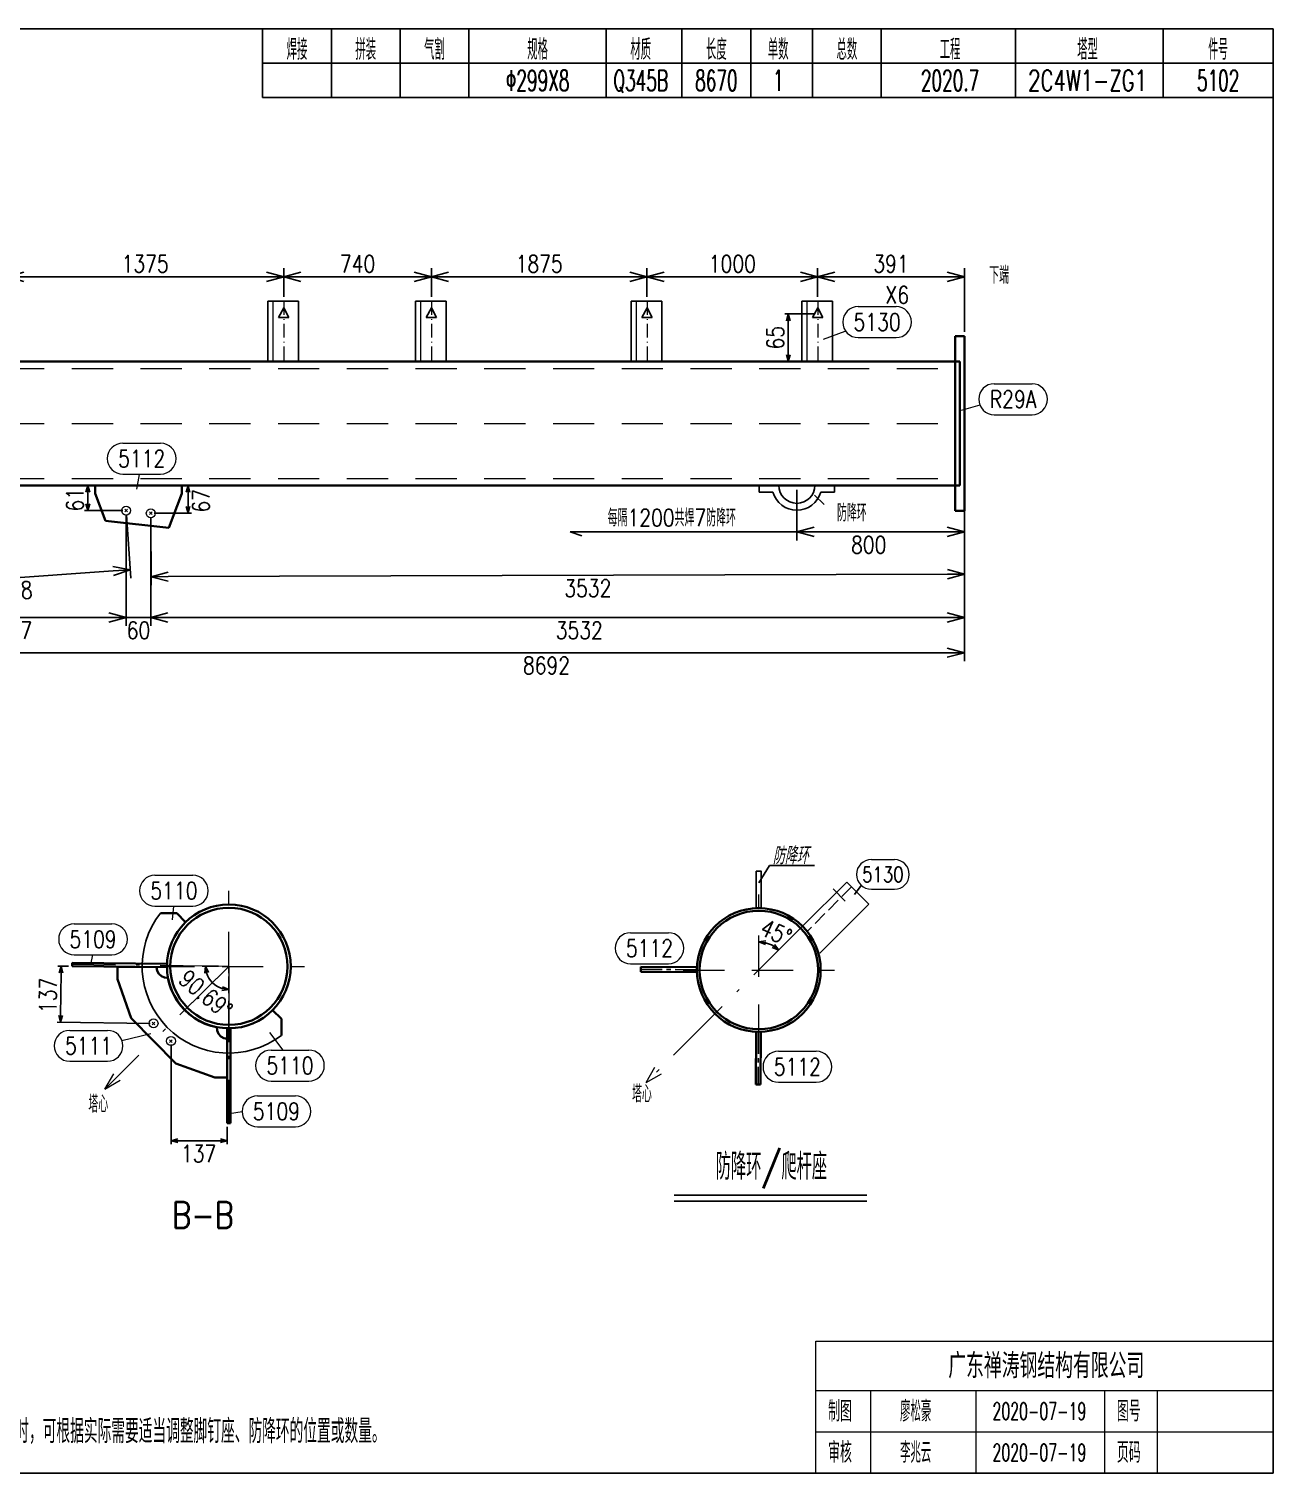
# Model space of a CAD drawing. Extents: x 154981 to 165753, y -86801 to -82885.
# Drawn here: x 156823.1 to 157004.1, y -84766.7 to -84556.7 of the extents above; entities that cross this region are included whole.
import ezdxf
from ezdxf.enums import TextEntityAlignment as Align

# ---------------------------------------------------------------- set-up
doc = ezdxf.new("R2010")
doc.units = 0
doc.header["$MEASUREMENT"] = 0
for name, pattern in [('CENTER', [50.8, 31.75, -6.35, 6.35, -6.35]), ('虚线', [2.75, 2, -0.75]), ('长一点画线', [16.5, 10, -3, 0.5, -3]), ('长虚线', [10, 6, -4])]:
    doc.linetypes.add(name, pattern=pattern)
doc.layers.get('0').update_dxf_attribs({"linetype": 'CONTINUOUS', "lineweight": 25})
doc.layers.get('Defpoints').update_dxf_attribs({"linetype": 'CONTINUOUS'})
doc.layers.add('12', color=7, linetype='CONTINUOUS')
doc.layers.add('4', color=7, linetype='CONTINUOUS', lineweight=25)
doc.layers.add('5', color=7, linetype='CONTINUOUS', lineweight=25)
doc.styles.add('DimFont', font='simplex.shx', dxfattribs={"width": 0.8, "bigfont": 'gbhzfs.shx'})
doc.styles.add('hz', font='txt.shx', dxfattribs={"width": 0.7, "oblique": 12, "bigfont": 'hztxt.shx'})
doc.styles.get("Standard").update_dxf_attribs({"font": 'simplex.shx', "width": 0.7, "height": 3, "bigfont": 'gbhzfs.shx'})
doc.dimstyles.new('DHDxfDimStyleOpen30', dxfattribs={"dimtxt": 2.5, "dimasz": 2.5, "dimexe": 1.25, "dimexo": 0.625, "dimtad": 2, "dimtxsty": 'DimFont', "dimblk": 'OPEN30', "dimblk1": 'OPEN30', "dimblk2": 'OPEN30', "dimcen": 2.5, "dimadec": 0, "dimazin": 0, "dimtfac": 1, "dimtmove": 0, "dimatfit": 3, "dimfxl": 0, "dimarcsym": 0})

# ---------------------------------------------------------------- blocks, each defined once
blk = doc.blocks.new('_OPEN30')
at = {"color": 0, "linetype": 'ByBlock', "lineweight": -2}
for p, q in [((-1, 0.268), (0, 0)), ((0, 0), (-1, -0.268)), ((0, 0), (-1, 0))]:
    blk.add_line(p, q, dxfattribs=at)
blk = doc.blocks.new('*D99')
at = {"layer": '5', "color": 3, "linetype": 'Continuous', "lineweight": -2}
for p, q in [((156828.89, -84692.95), (156827.31, -84692.93)), ((156827.73, -84700.11), (156827.8, -84693.93)), ((156840.75, -84701.27), (156827.22, -84701.11))]:
    blk.add_line(p, q, dxfattribs=at)
at = {"layer": 'Defpoints', "color": 0, "linetype": 'Continuous'}
for p in [(156827.81, -84692.93), (156829.39, -84692.95), (156841.25, -84701.28)]:
    blk.add_point(p, dxfattribs=at)
at = {"layer": '5', "color": 3, "linetype": 'Continuous', "lineweight": -2}
for p, rotation in [((156827.81, -84692.93), 89.31499313416046), ((156827.72, -84701.11), 269.3149931341604)]:
    blk.add_blockref('_OPEN30', p, dxfattribs=dict(at, rotation=rotation))
at = {"layer": '5', "color": 6, "linetype": 'Continuous', "lineweight": 18, "insert": (156825.89, -84697.2), "char_height": 2.5, "attachment_point": 5, "rotation": 89.315, "line_spacing_factor": 0.6, "style": 'DimFont'}
blk.add_mtext('137', dxfattribs=at)
blk = doc.blocks.new('*D100')
at = {"layer": '5', "color": 3, "linetype": 'Continuous', "lineweight": -2}
for p, q in [((156843.79, -84704.34), (156843.79, -84718.83)), ((156851.97, -84716.3), (156851.97, -84718.83)), ((156844.79, -84718.33), (156850.97, -84718.33))]:
    blk.add_line(p, q, dxfattribs=at)
at = {"layer": 'Defpoints', "color": 0, "linetype": 'Continuous'}
for p in [(156843.79, -84703.84), (156851.97, -84715.8), (156851.97, -84718.33)]:
    blk.add_point(p, dxfattribs=at)
at = {"layer": '5', "color": 3, "linetype": 'Continuous', "lineweight": -2, "rotation": 180}
blk.add_blockref('_OPEN30', (156843.79, -84718.33), dxfattribs=at)
at = {"layer": '5', "color": 3, "linetype": 'Continuous', "lineweight": -2}
blk.add_blockref('_OPEN30', (156851.97, -84718.33), dxfattribs=at)
at = {"layer": '5', "color": 6, "linetype": 'Continuous', "lineweight": 18, "insert": (156847.81, -84720.21), "char_height": 2.5, "attachment_point": 5, "line_spacing_factor": 0.6, "style": 'DimFont'}
blk.add_mtext('137', dxfattribs=at)
blk = doc.blocks.new('*D101')
at = {"layer": '5', "color": 3, "linetype": 'Continuous', "lineweight": -2}
for p, q in [((156850.71, -84692.97), (156848.33, -84692.94)), ((156852.21, -84694.48), (156852.21, -84696.87))]:
    blk.add_line(p, q, dxfattribs=at)
blk.add_arc((156852.21, -84692.98), 3.38, 196.3163, 252.9987, dxfattribs=at)
at = {"layer": 'Defpoints', "color": 0, "linetype": 'Continuous'}
for p in [(156851.21, -84692.97), (156852.21, -84692.98), (156849.27, -84694.65), (156852.21, -84693.98)]:
    blk.add_point(p, dxfattribs=at)
at = {"layer": '5', "color": 3, "linetype": 'Continuous', "lineweight": -2}
for p, rotation in [((156848.83, -84692.94), 97.81564721479997), ((156852.21, -84696.37), 351.4993459213493)]:
    blk.add_blockref('_OPEN30', p, dxfattribs=dict(at, rotation=rotation))
at = {"layer": '5', "color": 6, "linetype": 'Continuous', "lineweight": 18, "insert": (156848.85, -84697.03), "char_height": 2.5, "attachment_point": 5, "rotation": 320.3086, "style": 'DimFont'}
blk.add_mtext('90.69%%d', dxfattribs=at)
blk = doc.blocks.new('板孔21.5')
at = {"layer": '5', "color": 7, "linetype": 'Continuous', "lineweight": 13}
for p, q in [((-0.3, -0.3), (0.3, 0.3)), ((0.3, -0.3), (-0.3, 0.3))]:
    blk.add_line(p, q, dxfattribs=at)
blk.add_circle((0, 0), 1, dxfattribs=at)
blk = doc.blocks.new('*D105')
at = {"layer": '5', "color": 3, "linetype": 'Continuous', "lineweight": -2}
for p, q in [((156959.2, -84614.67), (156959.2, -84643.49)), ((156840.85, -84627.73), (156840.85, -84643.49)), ((156843.35, -84642.24), (156956.7, -84642.24))]:
    blk.add_line(p, q, dxfattribs=at)
at = {"layer": 'Defpoints', "color": 0, "linetype": 'Continuous'}
for p in [(156959.2, -84614.04), (156840.85, -84627.1), (156959.2, -84642.24)]:
    blk.add_point(p, dxfattribs=at)
at = {"layer": '5', "color": 3, "linetype": 'Continuous', "lineweight": -2, "xscale": 2.5, "yscale": 2.5, "zscale": 2.5, "rotation": 180}
blk.add_blockref('_OPEN30', (156840.85, -84642.24), dxfattribs=at)
at = {"layer": '5', "color": 3, "linetype": 'Continuous', "lineweight": -2, "xscale": 2.5, "yscale": 2.5, "zscale": 2.5}
blk.add_blockref('_OPEN30', (156959.2, -84642.24), dxfattribs=at)
at = {"layer": '5', "color": 6, "linetype": 'Continuous', "lineweight": 18, "insert": (156903.18, -84644.12), "char_height": 2.5, "attachment_point": 5, "line_spacing_factor": 0.6, "style": 'DimFont'}
blk.add_mtext('3532', dxfattribs=at)
blk = doc.blocks.new('*D106')
at = {"layer": '5', "color": 3, "linetype": 'Continuous', "lineweight": -2}
for p, q in [((156837.26, -84627.34), (156837.26, -84643.49)), ((156840.85, -84627.73), (156840.85, -84643.49)), ((156834.76, -84642.24), (156832.26, -84642.24)), ((156837.26, -84642.24), (156840.85, -84642.24)), ((156843.35, -84642.24), (156845.85, -84642.24))]:
    blk.add_line(p, q, dxfattribs=at)
at = {"layer": 'Defpoints', "color": 0, "linetype": 'Continuous'}
for p in [(156837.26, -84626.71), (156840.85, -84627.1), (156840.85, -84642.24)]:
    blk.add_point(p, dxfattribs=at)
at = {"layer": '5', "color": 3, "linetype": 'Continuous', "lineweight": -2, "xscale": 2.5, "yscale": 2.5, "zscale": 2.5}
blk.add_blockref('_OPEN30', (156837.26, -84642.24), dxfattribs=at)
at = {"layer": '5', "color": 3, "linetype": 'Continuous', "lineweight": -2, "xscale": 2.5, "yscale": 2.5, "zscale": 2.5, "rotation": 180}
blk.add_blockref('_OPEN30', (156840.85, -84642.24), dxfattribs=at)
at = {"layer": '5', "color": 6, "linetype": 'Continuous', "lineweight": 18, "insert": (156839.06, -84644.12), "char_height": 2.5, "attachment_point": 5, "line_spacing_factor": 0.6, "style": 'DimFont'}
blk.add_mtext('60', dxfattribs=at)
blk = doc.blocks.new('*D107')
at = {"layer": '5', "color": 3, "linetype": 'Continuous', "lineweight": -2}
for p, q in [((156837.26, -84627.34), (156837.26, -84643.49)), ((156803.1, -84629.76), (156803.1, -84643.49)), ((156805.6, -84642.24), (156834.76, -84642.24))]:
    blk.add_line(p, q, dxfattribs=at)
at = {"layer": 'Defpoints', "color": 0, "linetype": 'Continuous'}
for p in [(156837.26, -84626.71), (156803.1, -84629.13), (156837.26, -84642.24)]:
    blk.add_point(p, dxfattribs=at)
at = {"layer": '5', "color": 3, "linetype": 'Continuous', "lineweight": -2, "xscale": 2.5, "yscale": 2.5, "zscale": 2.5, "rotation": 180}
blk.add_blockref('_OPEN30', (156803.1, -84642.24), dxfattribs=at)
at = {"layer": '5', "color": 3, "linetype": 'Continuous', "lineweight": -2, "xscale": 2.5, "yscale": 2.5, "zscale": 2.5}
blk.add_blockref('_OPEN30', (156837.26, -84642.24), dxfattribs=at)
at = {"layer": '5', "color": 6, "linetype": 'Continuous', "lineweight": 18, "insert": (156820.18, -84644.12), "char_height": 2.5, "attachment_point": 5, "line_spacing_factor": 0.6, "style": 'DimFont'}
blk.add_mtext('4197', dxfattribs=at)
blk = doc.blocks.new('*D110')
at = {"layer": '5', "color": 3, "linetype": 'Continuous', "lineweight": -2}
for p, q in [((156748.7, -84614.67), (156748.7, -84648.62)), ((156959.2, -84614.67), (156959.2, -84648.62)), ((156751.2, -84647.37), (156956.7, -84647.37))]:
    blk.add_line(p, q, dxfattribs=at)
at = {"layer": 'Defpoints', "color": 0, "linetype": 'Continuous'}
for p in [(156748.7, -84614.04), (156959.2, -84614.04), (156959.2, -84647.37)]:
    blk.add_point(p, dxfattribs=at)
at = {"layer": '5', "color": 3, "linetype": 'Continuous', "lineweight": -2, "xscale": 2.5, "yscale": 2.5, "zscale": 2.5, "rotation": 180}
blk.add_blockref('_OPEN30', (156748.7, -84647.37), dxfattribs=at)
at = {"layer": '5', "color": 3, "linetype": 'Continuous', "lineweight": -2, "xscale": 2.5, "yscale": 2.5, "zscale": 2.5}
blk.add_blockref('_OPEN30', (156959.2, -84647.37), dxfattribs=at)
at = {"layer": '5', "color": 6, "linetype": 'Continuous', "lineweight": 18, "insert": (156898.41, -84649.24), "char_height": 2.5, "attachment_point": 5, "line_spacing_factor": 0.6, "style": 'DimFont'}
blk.add_mtext('8692', dxfattribs=at)
blk = doc.blocks.new('*D111')
at = {"layer": '5', "color": 3, "linetype": 'Continuous', "lineweight": -2}
for p, q in [((156837.3, -84627.33), (156837.96, -84636.56)), ((156803.14, -84629.75), (156803.79, -84638.98)), ((156806.2, -84637.56), (156835.38, -84635.49))]:
    blk.add_line(p, q, dxfattribs=at)
at = {"layer": 'Defpoints', "color": 0, "linetype": 'Continuous'}
for p in [(156837.26, -84626.71), (156803.1, -84629.13), (156837.87, -84635.31)]:
    blk.add_point(p, dxfattribs=at)
at = {"layer": '5', "color": 3, "linetype": 'Continuous', "lineweight": -2, "xscale": 2.5, "yscale": 2.5, "zscale": 2.5}
for p, rotation in [((156837.87, -84635.31), 4.051713758535356), ((156803.71, -84637.73), 184.0517137585354)]:
    blk.add_blockref('_OPEN30', p, dxfattribs=dict(at, rotation=rotation))
at = {"layer": '5', "color": 6, "linetype": 'Continuous', "lineweight": 18, "insert": (156820.22, -84638.44), "char_height": 2.5, "attachment_point": 5, "rotation": 4.0517, "line_spacing_factor": 0.6, "style": 'DimFont'}
blk.add_mtext('4198', dxfattribs=at)
blk = doc.blocks.new('*D112')
at = {"layer": '5', "color": 3, "linetype": 'Continuous', "lineweight": -2}
for p, q in [((156841.35, -84623.04), (156846.78, -84623.04)), ((156846.28, -84624.04), (156846.28, -84626.1)), ((156841.35, -84627.1), (156846.78, -84627.1))]:
    blk.add_line(p, q, dxfattribs=at)
at = {"layer": 'Defpoints', "color": 0, "linetype": 'Continuous'}
for p in [(156840.85, -84623.04), (156840.85, -84627.1), (156846.28, -84627.1)]:
    blk.add_point(p, dxfattribs=at)
at = {"layer": '5', "color": 3, "linetype": 'Continuous', "lineweight": -2}
for p, rotation in [((156846.28, -84623.04), 90), ((156846.28, -84627.1), 270)]:
    blk.add_blockref('_OPEN30', p, dxfattribs=dict(at, rotation=rotation))
at = {"layer": '5', "color": 6, "linetype": 'Continuous', "lineweight": 18, "insert": (156848.16, -84625.29), "char_height": 2.5, "attachment_point": 5, "rotation": 90, "line_spacing_factor": 0.6, "style": 'DimFont'}
blk.add_mtext('67', dxfattribs=at)
blk = doc.blocks.new('*D113')
at = {"layer": '5', "color": 3, "linetype": 'Continuous', "lineweight": -2}
for p, q in [((156836.76, -84623.04), (156831.19, -84623.04)), ((156831.69, -84624.04), (156831.69, -84625.71)), ((156836.76, -84626.71), (156831.19, -84626.71))]:
    blk.add_line(p, q, dxfattribs=at)
at = {"layer": 'Defpoints', "color": 0, "linetype": 'Continuous'}
for p in [(156837.26, -84623.04), (156831.69, -84626.71), (156837.26, -84626.71)]:
    blk.add_point(p, dxfattribs=at)
at = {"layer": '5', "color": 3, "linetype": 'Continuous', "lineweight": -2}
for p, rotation in [((156831.69, -84623.04), 90), ((156831.69, -84626.71), 270)]:
    blk.add_blockref('_OPEN30', p, dxfattribs=dict(at, rotation=rotation))
at = {"layer": '5', "color": 6, "linetype": 'Continuous', "lineweight": 18, "insert": (156829.82, -84625.12), "char_height": 2.5, "attachment_point": 5, "rotation": 90, "line_spacing_factor": 0.6, "style": 'DimFont'}
blk.add_mtext('61', dxfattribs=at)
blk = doc.blocks.new('*D116')
at = {"layer": '5', "color": 3, "linetype": 'Continuous', "lineweight": -2}
for p, q in [((156840.85, -84627.73), (156840.88, -84637.57)), ((156959.21, -84627.37), (156959.24, -84637.21)), ((156843.38, -84636.31), (156956.73, -84635.96))]:
    blk.add_line(p, q, dxfattribs=at)
at = {"layer": 'Defpoints', "color": 0, "linetype": 'Continuous'}
for p in [(156840.85, -84627.1), (156959.2, -84626.74), (156959.23, -84635.96)]:
    blk.add_point(p, dxfattribs=at)
at = {"layer": '5', "color": 3, "linetype": 'Continuous', "lineweight": -2, "xscale": 2.5, "yscale": 2.5, "zscale": 2.5}
for p, rotation in [((156840.88, -84636.32), 180.1743295471083), ((156959.23, -84635.96), 0.1743295471082529)]:
    blk.add_blockref('_OPEN30', p, dxfattribs=dict(at, rotation=rotation))
at = {"layer": '5', "color": 6, "linetype": 'Continuous', "lineweight": 18, "insert": (156904.43, -84638), "char_height": 2.5, "attachment_point": 5, "rotation": 0.1743, "line_spacing_factor": 0.6, "style": 'DimFont'}
blk.add_mtext('3532', dxfattribs=at)
blk = doc.blocks.new('*D936')
at = {"layer": '5', "color": 3, "linetype": 'Continuous', "lineweight": -2}
for p, q in [((156937.36, -84598.11), (156933.09, -84598.11)), ((156933.59, -84599.11), (156933.59, -84604.04)), ((156935.04, -84605.04), (156933.09, -84605.04))]:
    blk.add_line(p, q, dxfattribs=at)
at = {"layer": 'Defpoints', "color": 0, "linetype": 'Continuous'}
for p in [(156937.86, -84598.11), (156933.59, -84605.04), (156935.54, -84605.04)]:
    blk.add_point(p, dxfattribs=at)
at = {"layer": '5', "color": 3, "linetype": 'Continuous', "lineweight": -2}
for p, rotation in [((156933.59, -84598.11), 90), ((156933.59, -84605.04), 270)]:
    blk.add_blockref('_OPEN30', p, dxfattribs=dict(at, rotation=rotation))
at = {"layer": '5', "color": 6, "linetype": 'Continuous', "lineweight": 18, "insert": (156931.71, -84601.58), "char_height": 2.5, "attachment_point": 5, "rotation": 90, "style": 'DimFont'}
blk.add_mtext('65', dxfattribs=at)
blk = doc.blocks.new('*D940')
at = {"layer": '5', "color": 3, "linetype": 'Continuous', "lineweight": -2}
for p, q in [((156819.87, -84595.63), (156819.87, -84591.46)), ((156860.2, -84595.63), (156860.2, -84591.46)), ((156857.7, -84592.71), (156822.37, -84592.71))]:
    blk.add_line(p, q, dxfattribs=at)
at = {"layer": 'Defpoints', "color": 0, "linetype": 'Continuous'}
for p in [(156819.87, -84592.71), (156819.87, -84596.26), (156860.2, -84596.26)]:
    blk.add_point(p, dxfattribs=at)
at = {"layer": '5', "color": 3, "linetype": 'Continuous', "lineweight": -2, "xscale": 2.5, "yscale": 2.5, "zscale": 2.5, "rotation": 180}
blk.add_blockref('_OPEN30', (156819.87, -84592.71), dxfattribs=at)
at = {"layer": '5', "color": 3, "linetype": 'Continuous', "lineweight": -2, "xscale": 2.5, "yscale": 2.5, "zscale": 2.5}
blk.add_blockref('_OPEN30', (156860.2, -84592.71), dxfattribs=at)
at = {"layer": '5', "color": 6, "linetype": 'Continuous', "lineweight": 18, "insert": (156840.03, -84590.83), "char_height": 2.5, "attachment_point": 5, "style": 'DimFont'}
blk.add_mtext('1375', dxfattribs=at)
blk = doc.blocks.new('*D939')
at = {"layer": '5', "color": 3, "linetype": 'Continuous', "lineweight": -2}
for p, q in [((156860.2, -84595.63), (156860.2, -84591.46)), ((156881.67, -84595.63), (156881.67, -84591.46)), ((156879.17, -84592.71), (156862.7, -84592.71))]:
    blk.add_line(p, q, dxfattribs=at)
at = {"layer": 'Defpoints', "color": 0, "linetype": 'Continuous'}
for p in [(156860.2, -84592.71), (156860.2, -84596.26), (156881.67, -84596.26)]:
    blk.add_point(p, dxfattribs=at)
at = {"layer": '5', "color": 3, "linetype": 'Continuous', "lineweight": -2, "xscale": 2.5, "yscale": 2.5, "zscale": 2.5, "rotation": 180}
blk.add_blockref('_OPEN30', (156860.2, -84592.71), dxfattribs=at)
at = {"layer": '5', "color": 3, "linetype": 'Continuous', "lineweight": -2, "xscale": 2.5, "yscale": 2.5, "zscale": 2.5}
blk.add_blockref('_OPEN30', (156881.67, -84592.71), dxfattribs=at)
at = {"layer": '5', "color": 6, "linetype": 'Continuous', "lineweight": 18, "insert": (156870.93, -84590.83), "char_height": 2.5, "attachment_point": 5, "style": 'DimFont'}
blk.add_mtext('740', dxfattribs=at)
blk = doc.blocks.new('*D938')
at = {"layer": '5', "color": 3, "linetype": 'Continuous', "lineweight": -2}
for p, q in [((156934.84, -84623.67), (156934.84, -84631.06)), ((156959.2, -84627.37), (156959.2, -84631.06)), ((156937.34, -84629.81), (156956.7, -84629.81))]:
    blk.add_line(p, q, dxfattribs=at)
at = {"layer": 'Defpoints', "color": 0, "linetype": 'Continuous'}
for p in [(156934.84, -84623.04), (156959.2, -84626.74), (156959.2, -84629.81)]:
    blk.add_point(p, dxfattribs=at)
at = {"layer": '5', "color": 3, "linetype": 'Continuous', "lineweight": -2, "xscale": 2.5, "yscale": 2.5, "zscale": 2.5, "rotation": 180}
blk.add_blockref('_OPEN30', (156934.84, -84629.81), dxfattribs=at)
at = {"layer": '5', "color": 3, "linetype": 'Continuous', "lineweight": -2, "xscale": 2.5, "yscale": 2.5, "zscale": 2.5}
blk.add_blockref('_OPEN30', (156959.2, -84629.81), dxfattribs=at)
at = {"layer": '5', "color": 6, "linetype": 'Continuous', "lineweight": 18, "insert": (156945.29, -84631.69), "char_height": 2.5, "attachment_point": 5, "style": 'DimFont'}
blk.add_mtext('800', dxfattribs=at)
blk = doc.blocks.new('*D937')
at = {"layer": '5', "color": 3, "linetype": 'Continuous', "lineweight": -2}
for p, q in [((156937.86, -84595.63), (156937.86, -84591.46)), ((156959.2, -84600.71), (156959.2, -84591.46)), ((156956.7, -84592.71), (156940.36, -84592.71))]:
    blk.add_line(p, q, dxfattribs=at)
at = {"layer": 'Defpoints', "color": 0, "linetype": 'Continuous'}
for p in [(156937.86, -84592.71), (156937.86, -84596.26), (156959.2, -84601.34)]:
    blk.add_point(p, dxfattribs=at)
at = {"layer": '5', "color": 3, "linetype": 'Continuous', "lineweight": -2, "xscale": 2.5, "yscale": 2.5, "zscale": 2.5, "rotation": 180}
blk.add_blockref('_OPEN30', (156937.86, -84592.71), dxfattribs=at)
at = {"layer": '5', "color": 3, "linetype": 'Continuous', "lineweight": -2, "xscale": 2.5, "yscale": 2.5, "zscale": 2.5}
blk.add_blockref('_OPEN30', (156959.2, -84592.71), dxfattribs=at)
at = {"layer": '5', "color": 6, "linetype": 'Continuous', "lineweight": 18, "insert": (156948.53, -84590.83), "char_height": 2.5, "attachment_point": 5, "style": 'DimFont'}
blk.add_mtext('391', dxfattribs=at)
blk = doc.blocks.new('*D935')
at = {"layer": '5', "color": 3, "linetype": 'Continuous', "lineweight": -2}
for p, q in [((156881.67, -84595.63), (156881.67, -84591.46)), ((156913.03, -84595.63), (156913.03, -84591.46)), ((156910.53, -84592.71), (156884.17, -84592.71))]:
    blk.add_line(p, q, dxfattribs=at)
at = {"layer": 'Defpoints', "color": 0, "linetype": 'Continuous'}
for p in [(156881.67, -84592.71), (156881.67, -84596.26), (156913.03, -84596.26)]:
    blk.add_point(p, dxfattribs=at)
at = {"layer": '5', "color": 3, "linetype": 'Continuous', "lineweight": -2, "xscale": 2.5, "yscale": 2.5, "zscale": 2.5, "rotation": 180}
blk.add_blockref('_OPEN30', (156881.67, -84592.71), dxfattribs=at)
at = {"layer": '5', "color": 3, "linetype": 'Continuous', "lineweight": -2, "xscale": 2.5, "yscale": 2.5, "zscale": 2.5}
blk.add_blockref('_OPEN30', (156913.03, -84592.71), dxfattribs=at)
at = {"layer": '5', "color": 6, "linetype": 'Continuous', "lineweight": 18, "insert": (156897.35, -84590.83), "char_height": 2.5, "attachment_point": 5, "style": 'DimFont'}
blk.add_mtext('1875', dxfattribs=at)
blk = doc.blocks.new('*D934')
at = {"layer": '5', "color": 3, "linetype": 'Continuous', "lineweight": -2}
for p, q in [((156913.03, -84595.63), (156913.03, -84591.46)), ((156937.86, -84595.63), (156937.86, -84591.46)), ((156935.36, -84592.71), (156915.53, -84592.71))]:
    blk.add_line(p, q, dxfattribs=at)
at = {"layer": 'Defpoints', "color": 0, "linetype": 'Continuous'}
for p in [(156913.03, -84592.71), (156913.03, -84596.26), (156937.86, -84596.26)]:
    blk.add_point(p, dxfattribs=at)
at = {"layer": '5', "color": 3, "linetype": 'Continuous', "lineweight": -2, "xscale": 2.5, "yscale": 2.5, "zscale": 2.5, "rotation": 180}
blk.add_blockref('_OPEN30', (156913.03, -84592.71), dxfattribs=at)
at = {"layer": '5', "color": 3, "linetype": 'Continuous', "lineweight": -2, "xscale": 2.5, "yscale": 2.5, "zscale": 2.5}
blk.add_blockref('_OPEN30', (156937.86, -84592.71), dxfattribs=at)
at = {"layer": '5', "color": 6, "linetype": 'Continuous', "lineweight": 18, "insert": (156925.45, -84590.83), "char_height": 2.5, "attachment_point": 5, "style": 'DimFont'}
blk.add_mtext('1000', dxfattribs=at)
blk = doc.blocks.new('*D943')
at = {"layer": '5', "color": 3, "linetype": 'Continuous', "lineweight": -2}
blk.add_arc((156929.3, -84693.51), 4.08, 59.0079, 75.9241, dxfattribs=at)
at = {"layer": 'Defpoints', "color": 0, "linetype": 'Continuous'}
for p in [(156929.3, -84682.51), (156935.67, -84687.16), (156930.35, -84689.57), (156929.3, -84704.51), (156912.89, -84709.88)]:
    blk.add_point(p, dxfattribs=at)
at = {"layer": '5', "color": 3, "linetype": 'Continuous', "lineweight": -2}
for p, rotation in [((156929.3, -84689.43), 172.9620574050314), ((156932.19, -84690.63), 321.9699356711776)]:
    blk.add_blockref('_OPEN30', p, dxfattribs=dict(at, rotation=rotation))
at = {"layer": '5', "color": 6, "linetype": 'Continuous', "lineweight": 18, "insert": (156931.82, -84688.05), "char_height": 2.5, "attachment_point": 5, "rotation": 335.2597, "style": 'DimFont'}
blk.add_mtext('45°', dxfattribs=at)
blk = doc.blocks.new('*D944')
at = {"layer": '5', "color": 3, "linetype": 'Continuous', "lineweight": -2}
blk.add_arc((156784.15, -84622.04), 4.16, 13.7976, 70.2218, dxfattribs=at)
at = {"layer": 'Defpoints', "color": 0, "linetype": 'Continuous'}
for p in [(156784.95, -84614.36), (156786.48, -84618.59), (156749.36, -84622.04), (156958.54, -84622.04), (156783.28, -84630.29)]:
    blk.add_point(p, dxfattribs=at)
at = {"layer": '5', "color": 3, "linetype": 'Continuous', "lineweight": -2}
for p, rotation in [((156784.58, -84617.9), 167.1206120471543), ((156788.31, -84622.04), 276.8988235029348)]:
    blk.add_blockref('_OPEN30', p, dxfattribs=dict(at, rotation=rotation))
at = {"layer": '5', "color": 6, "linetype": 'Continuous', "lineweight": 18, "insert": (156789.36, -84618.86), "char_height": 2.5, "attachment_point": 5, "rotation": 301.4171, "style": 'DimFont'}
blk.add_mtext('84°', dxfattribs=at)
blk = doc.blocks.new('CTDHK')
at = {"color": 0, "linetype": 'Continuous'}
for p, q in [((0, 210), (297, 210)), ((297, 210), (297, 0)), ((297, 0), (0, 0))]:
    blk.add_line(p, q, dxfattribs=at)

msp = doc.modelspace()

# ---------------------------------------------------------------- linework, layer by layer
at = {"color": 3, "linetype": 'Continuous'}
for p, q in [((156857.87343, -84596.25567), (156857.87343, -84605.04081)), ((156857.87343, -84596.25567), (156862.343, -84596.25567)), ((156862.343, -84596.25567), (156862.343, -84605.04081)), ((156879.34604, -84596.25567), (156883.81562, -84596.25567)), ((156879.34604, -84596.25567), (156879.34604, -84605.04081)), ((156883.81562, -84596.25567), (156883.81562, -84605.04081)), ((156910.71031, -84596.25567), (156910.71031, -84605.04081)), ((156910.71031, -84596.25567), (156915.17988, -84596.25567)), ((156915.17988, -84596.25567), (156915.17988, -84605.04081)), ((156935.541, -84596.25567), (156935.541, -84605.04081)), ((156935.541, -84596.25567), (156940.01058, -84596.25567)), ((156940.01058, -84596.25567), (156940.01058, -84605.04081)), ((156860.19724, -84597.24055), (156859.44245, -84598.65608)), ((156860.19724, -84597.24055), (156860.95203, -84598.65608)), ((156881.66986, -84597.24055), (156880.91506, -84598.65608)), ((156881.66986, -84597.24055), (156882.42465, -84598.65608)), ((156913.03412, -84597.24055), (156912.27933, -84598.65608)), ((156913.03412, -84597.24055), (156913.78891, -84598.65608)), ((156937.86481, -84597.24055), (156937.11002, -84598.65608)), ((156937.86481, -84597.24055), (156938.6196, -84598.65608)), ((156859.44245, -84598.65608), (156860.95203, -84598.65608)), ((156880.91506, -84598.65608), (156882.42465, -84598.65608)), ((156912.27933, -84598.65608), (156913.78891, -84598.65608)), ((156937.11002, -84598.65608), (156938.6196, -84598.65608)), ((156937.40411, -84624.48373), (156938.79186, -84625.81828)), ((156934.83542, -84629.81331), (156901.86584, -84629.81331)), ((156901.86584, -84629.81331), (156903.5411, -84630.37494)), ((156916.9678, -84726.24993), (156944.99359, -84726.24993)), ((156916.9678, -84727.14624), (156944.99359, -84727.14624))]:
    msp.add_line(p, q, dxfattribs=at)
at = {"color": 0, "linetype": 'Continuous'}
for p, q in [((156929.29227, -84680.82059), (156930.84264, -84678.31774)), ((156930.84264, -84678.31774), (156937.39108, -84678.31774))]:
    msp.add_line(p, q, dxfattribs=at)
at = {"color": 2, "linetype": 'Continuous'}
for p, q in [((156935.66045, -84687.15082), (156942.08804, -84680.72322)), ((156945.28559, -84683.92077), (156942.08804, -84680.72322)), ((156943.22552, -84682.5541), (156944.19788, -84681.2202)), ((156938.15635, -84691.05002), (156945.28559, -84683.92077))]:
    msp.add_line(p, q, dxfattribs=at)
at = {"color": 2, "linetype": '虚线'}
msp.add_line((156942.79515, -84681.43033), (156936.33475, -84687.89073), dxfattribs=at)
at = {"color": 1, "linetype": 'CENTER', "ltscale": 0.1}
for p, q in [((156920.29661, -84693.46713), (156912.13958, -84693.42394)), ((156929.24883, -84702.51465), (156929.20846, -84710.14039))]:
    msp.add_line(p, q, dxfattribs=at)
at = {"color": 3, "linetype": 'Continuous'}
msp.add_lwpolyline([(156928.92565, -84679.1639), (156929.65375, -84679.1639), (156929.65375, -84684.48153), (156928.92565, -84684.48153)], close=True, dxfattribs=at)
msp.add_arc((156852.20829, -84692.9839), 12.61204, 142.0249294, 307.2900638, dxfattribs=at)
at = {"layer": '12'}
for p, q in [((156929.36475, -84623.04081), (156932.21673, -84623.04081)), ((156929.36475, -84624.04081), (156929.36475, -84623.04081)), ((156937.45411, -84623.04081), (156940.30609, -84623.04081)), ((156940.30609, -84624.04081), (156940.30609, -84623.04081)), ((156929.36475, -84624.04081), (156931.35764, -84624.04081)), ((156938.3132, -84624.04081), (156940.30609, -84624.04081))]:
    msp.add_line(p, q, dxfattribs=at)
for radius, start, end in [(2.61869, 180, 0), (3.61869, 196.0420559, 343.9579441)]:
    msp.add_arc((156934.83542, -84623.04081), radius, start, end, dxfattribs=at)
at = {"layer": '4', "color": 1, "linetype": 'Continuous', "lineweight": 25}
for p, q in [((156857.11666, -84566.66733), (156857.11666, -84556.66733)), ((156867.11666, -84566.66733), (156867.11666, -84556.66733)), ((156877.11666, -84566.66733), (156877.11666, -84556.66733)), ((156887.11666, -84566.66733), (156887.11666, -84556.66733)), ((156907.11666, -84566.66733), (156907.11666, -84556.66733)), ((156918.11666, -84566.66733), (156918.11666, -84556.66733)), ((156928.11666, -84566.66733), (156928.11666, -84556.66733)), ((156937.11666, -84566.66733), (156937.11666, -84556.66733)), ((156947.11666, -84566.66733), (156947.11666, -84556.66733)), ((156966.61666, -84566.66733), (156966.61666, -84556.66733)), ((156988.11666, -84566.66733), (156988.11666, -84556.66733)), ((156857.11666, -84561.66733), (157004.11666, -84561.66733)), ((156857.11666, -84566.66733), (157004.11666, -84566.66733))]:
    msp.add_line(p, q, dxfattribs=at)
at = {"layer": '4', "color": 1, "linetype": 'Continuous', "lineweight": 18}
for p, q in [((156937.61666, -84766.66733), (156937.61666, -84747.46733)), ((156937.61666, -84747.46733), (157004.11666, -84747.46733)), ((156937.61666, -84754.66733), (157004.11666, -84754.66733)), ((156945.61666, -84766.66733), (156945.61666, -84754.66733)), ((156960.91666, -84766.66733), (156960.91666, -84754.66733)), ((156979.61666, -84766.66733), (156979.61666, -84754.66733)), ((156987.31666, -84766.66733), (156987.31666, -84754.66733)), ((156937.61666, -84760.66733), (157004.11666, -84760.66733))]:
    msp.add_line(p, q, dxfattribs=at)
msp.add_lwpolyline([(156707.11666, -84556.66733), (156707.11666, -84766.66733), (157004.11666, -84766.66733), (157004.11666, -84556.66733)], close=True, dxfattribs=at)
at = {"layer": '5', "color": 2, "linetype": 'Continuous', "lineweight": 18}
for p, q in [((156858.61518, -84596.25567), (156858.61518, -84605.04081)), ((156880.08779, -84596.25567), (156880.08779, -84605.04081)), ((156911.45205, -84596.25567), (156911.45205, -84605.04081)), ((156936.28275, -84596.25567), (156936.28275, -84605.04081))]:
    msp.add_line(p, q, dxfattribs=at)
at = {"layer": '5', "color": 240, "linetype": '长一点画线', "lineweight": 18, "ltscale": 0.2}
for p, q in [((156860.19724, -84596.25567), (156860.19724, -84605.04081)), ((156881.66986, -84596.25567), (156881.66986, -84605.04081)), ((156913.03412, -84596.25567), (156913.03412, -84605.04081)), ((156937.86481, -84596.25567), (156937.86481, -84605.04081))]:
    msp.add_line(p, q, dxfattribs=at)
at = {"layer": '5', "color": 3, "linetype": 'Continuous', "lineweight": 18}
for p, q in [((156943.75962, -84597.05131), (156949.25962, -84597.05131)), ((156938.72282, -84601.78139), (156941.84572, -84600.60343)), ((156943.75962, -84601.55131), (156949.25962, -84601.55131)), ((156963.53994, -84608.2632), (156969.03994, -84608.2632)), ((156958.8074, -84612.11121), (156961.49834, -84611.33454)), ((156963.53994, -84612.7632), (156969.03994, -84612.7632)), ((156836.77642, -84616.90303), (156842.27642, -84616.90303)), ((156836.77642, -84621.40303), (156842.27642, -84621.40303)), ((156839.17248, -84621.44169), (156838.77537, -84623.57944)), ((156841.45829, -84679.7339), (156846.95829, -84679.7339)), ((156841.45829, -84684.2339), (156846.95829, -84684.2339)), ((156843.98415, -84686.22894), (156844.18139, -84684.2339)), ((156829.6978, -84686.79781), (156835.1978, -84686.79781)), ((156910.64575, -84688.0986), (156916.14575, -84688.0986)), ((156829.6978, -84691.29781), (156835.1978, -84691.29781)), ((156832.11989, -84692.7032), (156832.4209, -84691.29781)), ((156910.64575, -84692.5986), (156916.14575, -84692.5986)), ((156829.05021, -84702.28738), (156834.55021, -84702.28738)), ((156840.85414, -84702.80465), (156836.61625, -84703.82581)), ((156858.11408, -84702.59636), (156860.04739, -84705.15917)), ((156858.34403, -84705.15917), (156863.84403, -84705.15917)), ((156932.15855, -84705.33522), (156937.65855, -84705.33522)), ((156829.05021, -84706.78738), (156834.55021, -84706.78738)), ((156858.34403, -84709.65917), (156863.84403, -84709.65917)), ((156856.37818, -84711.8199), (156861.87818, -84711.8199)), ((156932.15855, -84709.83522), (156937.65855, -84709.83522)), ((156852.28952, -84714.36951), (156854.12818, -84714.0699)), ((156856.37818, -84716.3199), (156861.87818, -84716.3199))]:
    msp.add_line(p, q, dxfattribs=at)
at = {"layer": '5', "color": 7, "linetype": 'Continuous', "lineweight": 35}
for p, q in [((156957.88023, -84626.74315), (156957.88023, -84601.33847)), ((156957.88023, -84601.33847), (156959.20465, -84601.33847)), ((156959.20465, -84601.33847), (156959.20465, -84626.74315)), ((156958.54244, -84605.04081), (156749.36067, -84605.04081)), ((156958.54244, -84623.04081), (156958.54244, -84605.04081)), ((156749.36067, -84623.04081), (156958.54244, -84623.04081)), ((156832.74591, -84624.24459), (156832.74591, -84623.04081)), ((156832.74591, -84623.04081), (156845.36453, -84623.04081)), ((156845.36453, -84623.04081), (156845.36453, -84624.24459)), ((156834.25093, -84628.19838), (156832.74591, -84624.24459)), ((156845.36453, -84624.24459), (156843.4669, -84629.20608)), ((156959.20465, -84626.74315), (156957.88023, -84626.74315)), ((156843.4669, -84629.20608), (156834.25093, -84628.19838)), ((156842.26649, -84685.22347), (156844.65918, -84685.25208)), ((156844.65918, -84685.25208), (156845.92087, -84686.54431)), ((156829.397, -84692.47034), (156829.39125, -84692.95191)), ((156829.39125, -84692.95191), (156843.20606, -84693.11708)), ((156843.21182, -84692.63551), (156829.397, -84692.47034)), ((156843.20606, -84693.11708), (156843.21182, -84692.63551)), ((156836.02547, -84693.03123), (156836.0237, -84694.85265)), ((156836.0237, -84694.85265), (156837.98862, -84700.5179)), ((156841.6902, -84693.09896), (156836.02547, -84693.03123)), ((156841.77654, -84693.61559), (156841.6902, -84693.09896)), ((156842.01477, -84694.05466), (156841.77654, -84693.61559)), ((156842.38282, -84694.39304), (156842.01477, -84694.05466)), ((156842.84007, -84694.59337), (156842.38282, -84694.39304)), ((156843.33607, -84694.63354), (156842.84007, -84694.59337)), ((156843.53247, -84695.47841), (156843.33607, -84694.63354)), ((156912.14146, -84693.07001), (156912.13771, -84693.77787)), ((156912.13771, -84693.77787), (156920.29474, -84693.82106)), ((156920.29848, -84693.1132), (156912.14146, -84693.07001)), ((156843.82034, -84696.32825), (156843.53247, -84695.47841)), ((156844.19193, -84697.14582), (156843.82034, -84696.32825)), ((156844.64373, -84697.92272), (156844.19193, -84697.14582)), ((156845.17133, -84698.65089), (156844.64373, -84697.92272)), ((156845.76944, -84699.32278), (156845.17133, -84698.65089)), ((156837.98862, -84700.5179), (156844.50483, -84707.11249)), ((156846.43198, -84699.93144), (156845.76944, -84699.32278)), ((156847.15213, -84700.4706), (156846.43198, -84699.93144)), ((156847.92245, -84700.93478), (156847.15213, -84700.4706)), ((156848.73496, -84701.31937), (156847.92245, -84700.93478)), ((156849.58127, -84701.62062), (156848.73496, -84701.31937)), ((156858.57225, -84699.34786), (156859.8493, -84700.62491)), ((156859.8493, -84700.62491), (156859.8493, -84703.01777)), ((156850.45269, -84701.83576), (156849.58127, -84701.62062)), ((156850.48694, -84702.33221), (156850.45269, -84701.83576)), ((156850.68179, -84702.79182), (156850.48694, -84702.33221)), ((156851.01574, -84703.16389), (156850.68179, -84702.79182)), ((156851.45193, -84703.40735), (156851.01574, -84703.16389)), ((156851.96749, -84703.49986), (156851.45193, -84703.40735)), ((156851.96749, -84701.9839), (156852.4491, -84701.9839)), ((156851.96749, -84715.7997), (156851.96749, -84701.9839)), ((156851.96749, -84709.165), (156851.96749, -84703.49986)), ((156852.4491, -84701.9839), (156852.4491, -84715.7997)), ((156928.85453, -84710.13852), (156928.89491, -84702.51278)), ((156929.60276, -84702.51653), (156929.56239, -84710.14226)), ((156844.50483, -84707.11249), (156850.14618, -84709.14499)), ((156850.14618, -84709.14499), (156851.96749, -84709.165)), ((156929.56239, -84710.14226), (156928.85453, -84710.13852)), ((156852.4491, -84715.7997), (156851.96749, -84715.7997))]:
    msp.add_line(p, q, dxfattribs=at)
at = {"layer": '5', "color": 7, "linetype": '长虚线', "lineweight": 18}
for p, q in [((156749.36067, -84606.04081), (156958.54244, -84606.04081)), ((156749.36067, -84622.04081), (156958.54244, -84622.04081))]:
    msp.add_line(p, q, dxfattribs=at)
at = {"layer": '5', "color": 56, "linetype": '长虚线', "lineweight": 18}
msp.add_line((156749.36067, -84614.04081), (156958.54244, -84614.04081), dxfattribs=at)
at = {"layer": '5', "color": 1, "linetype": 'Continuous', "lineweight": 18}
for p, q in [((156945.66775, -84677.45701), (156949.02775, -84677.45701)), ((156945.66775, -84681.77701), (156949.02775, -84681.77701))]:
    msp.add_line(p, q, dxfattribs=at)
at = {"layer": '5', "color": 240, "linetype": '长虚线', "lineweight": 18}
for p, q in [((156852.20829, -84703.9839), (156852.20829, -84681.9839)), ((156929.29648, -84704.51478), (156929.29648, -84682.51478)), ((156841.20829, -84692.9839), (156863.20829, -84692.9839)), ((156918.29648, -84693.51478), (156940.29648, -84693.51478))]:
    msp.add_line(p, q, dxfattribs=at)
at = {"layer": '5', "color": 240, "lineweight": 18}
msp.add_line((156941.84188, -84683.48636), (156940.13064, -84681.68524), dxfattribs=at)
at = {"layer": '5', "color": 7, "linetype": '长一点画线', "lineweight": 18}
for p, q in [((156935.66799, -84687.15838), (156912.88921, -84709.88315)), ((156852.20829, -84692.9839), (156840.9178, -84704.14021)), ((156839.12854, -84705.9082), (156834.14353, -84710.83396)), ((156912.88921, -84709.88315), (156914.18596, -84707.64325)), ((156912.88921, -84709.88315), (156914.18596, -84707.64325)), ((156834.14353, -84710.83396), (156835.451, -84708.6003)), ((156834.14353, -84710.83396), (156835.451, -84708.6003)), ((156834.14353, -84710.83396), (156836.39266, -84709.55329)), ((156834.14353, -84710.83396), (156836.39266, -84709.55329)), ((156912.88921, -84709.88315), (156915.13218, -84708.59172)), ((156912.88921, -84709.88315), (156915.13218, -84708.59172))]:
    msp.add_line(p, q, dxfattribs=at)
at = {"layer": '5', "color": 240, "linetype": '长一点画线', "lineweight": 18}
for p, q in [((156852.20829, -84692.9839), (156829.39412, -84692.71113)), ((156852.2588, -84692.93399), (156840.9178, -84704.14021)), ((156852.20829, -84692.9839), (156852.20829, -84715.7997))]:
    msp.add_line(p, q, dxfattribs=at)
at = {"layer": '5', "color": 7, "linetype": 'Continuous', "lineweight": 35}
for centre, radius in [((156852.20829, -84692.9839), 9), ((156852.20829, -84692.9839), 9), ((156852.20829, -84692.9839), 8.51839), ((156852.20829, -84692.9839), 8.51839), ((156929.29648, -84693.51478), 9), ((156929.29648, -84693.51478), 9), ((156929.29648, -84693.51478), 8.61231), ((156929.29648, -84693.51478), 8.61231)]:
    msp.add_circle(centre, radius, dxfattribs=at)
at = {"layer": '5', "color": 3, "linetype": 'Continuous', "lineweight": 18}
for centre, start, end in [((156943.75962, -84599.30131), 90, 270), ((156949.25962, -84599.30131), 270, 90), ((156963.53994, -84610.5132), 90, 270), ((156969.03994, -84610.5132), 270, 90), ((156836.77642, -84619.15303), 90, 270), ((156842.27642, -84619.15303), 270, 90), ((156841.45829, -84681.9839), 90, 270), ((156846.95829, -84681.9839), 270, 90), ((156829.6978, -84689.04781), 90, 270), ((156835.1978, -84689.04781), 270, 90), ((156910.64575, -84690.3486), 90, 270), ((156916.14575, -84690.3486), 270, 90), ((156829.05021, -84704.53738), 90, 270), ((156834.55021, -84704.53738), 270, 90), ((156858.34403, -84707.40917), 90, 270), ((156863.84403, -84707.40917), 270, 90), ((156932.15855, -84707.58522), 90, 270), ((156937.65855, -84707.58522), 270, 90), ((156856.37818, -84714.0699), 90, 270), ((156861.87818, -84714.0699), 270, 90)]:
    msp.add_arc(centre, 2.25, start, end, dxfattribs=at)
at = {"layer": '5', "color": 1, "linetype": 'Continuous', "lineweight": 18}
for centre, start, end in [((156945.66775, -84679.61701), 90, 270), ((156949.02775, -84679.61701), 270, 90)]:
    msp.add_arc(centre, 2.16, start, end, dxfattribs=at)

# ---------------------------------------------------------------- block references
at = {"color": 2, "linetype": 'Continuous'}
msp.add_blockref('CTDHK', (156707.11666, -84766.66733), dxfattribs=at)
at = {"layer": '5', "color": 7, "linetype": 'Continuous', "lineweight": 35, "xscale": 0.6499999999941792, "yscale": 0.6499999999941792, "zscale": 0.65}
for p in [(156837.2599, -84626.71065), (156840.85054, -84627.10326), (156841.24795, -84701.27501), (156843.78674, -84703.84433)]:
    msp.add_blockref('板孔21.5', p, dxfattribs=at)

# ---------------------------------------------------------------- texts
at = {"color": 7, "style": 'hz', "oblique": 12, "width": 0.7}
msp.add_text('防降环', height=2.5, rotation=0.6067126, dxfattribs=at).set_placement((156933.91295, -84676.75145), align=Align.MIDDLE)
at = {"layer": '4', "color": 1, "linetype": 'Continuous', "lineweight": 25}
for s, width, p in [('焊接', 0.7, (156862.11666, -84559.66733)), ('拼装', 0.7, (156872.11666, -84559.66733)), ('气割', 0.7, (156882.11666, -84559.66733)), ('规格', 0.7, (156897.11666, -84559.66733)), ('材质', 0.7, (156912.11666, -84559.66733)), ('长度', 0.7, (156923.11666, -84559.66733)), ('单数', 0.7, (156932.11666, -84559.66733)), ('总数', 0.7, (156942.11666, -84559.66733)), ('工程', 0.7, (156957.11666, -84559.66733)), ('塔型', 0.7, (156977.11666, -84559.66733)), ('件号', 0.6, (156996.11666, -84559.66733)), ('Φ299X8', 0.6, (156897.11666, -84564.16733)), ('Q345B', 0.6, (156912.11666, -84564.16733)), ('8670', 0.6, (156923.11666, -84564.16733)), ('1', 0.6, (156932.11666, -84564.16733)), ('2020.7', 0.6, (156957.11666, -84564.16733)), ('2C4W1-ZG1', 0.7, (156977.11666, -84564.16733)), ('5102', 0.6, (156996.11666, -84564.16733))]:
    msp.add_text(s, height=3, dxfattribs=dict(at, width=width)).set_placement(p, align=Align.MIDDLE_CENTER)
at = {"layer": '4', "color": 1, "linetype": 'Continuous', "lineweight": 13}
msp.add_text('广东禅涛钢结构有限公司', height=3.6, dxfattribs=at).set_placement((156971.11666, -84751.06733), align=Align.MIDDLE_CENTER)
for s, height, width, p in [('制图', 3, 0.8, (156941.11666, -84757.66733)), ('廖松豪', 3, 0.7, (156952.11666, -84757.66733)), ('2020-07-19', 2.5, 0.6, (156970.11666, -84757.66733)), ('图号', 3, 0.8, (156983.11666, -84757.66733)), ('审核', 3, 0.8, (156941.11666, -84763.66733)), ('李兆云', 3, 0.7, (156952.11666, -84763.66733)), ('页码', 3, 0.8, (156983.11666, -84763.66733)), ('2020-07-19', 2.5, 0.6, (156970.11666, -84763.66733))]:
    msp.add_text(s, height=height, dxfattribs=dict(at, width=width)).set_placement(p, align=Align.MIDDLE_CENTER)
at = {"layer": '5', "color": 2, "linetype": 'Continuous', "lineweight": 18, "width": 0.8}
for s, height, p in [('下端', 2.5, (156964.24608, -84591.21674)), ('B-B', 3.84912, (156848.42393, -84727.20283)), ('脚钉座、防降环按图要求布置，若与其它构件干涉或不适宜靠近时，可根据实际需要适当调整脚钉座、防降环的位置或数量。', 3.464208, (156820.13801, -84758.85026))]:
    msp.add_text(s, height=height, dxfattribs=at).set_placement(p, align=Align.TOP_CENTER)
at = {"layer": '5', "color": 4, "linetype": 'Continuous', "lineweight": 18, "width": 0.8}
msp.add_text('X6', height=2.5, dxfattribs=at).set_placement((156949.4465, -84595.35086), align=Align.MIDDLE)
at = {"layer": '5', "color": 6, "linetype": 'Continuous', "lineweight": 18, "width": 0.8}
for s, p in [('5130', (156946.50962, -84599.30131)), ('R29A', (156966.28994, -84610.5132)), ('5112', (156839.52642, -84619.15303)), ('5110', (156844.20829, -84681.9839)), ('5109', (156832.4478, -84689.04781)), ('5112', (156913.39575, -84690.3486)), ('5111', (156831.80021, -84704.53738)), ('5110', (156861.09403, -84707.40917)), ('5112', (156934.90855, -84707.58522)), ('5109', (156859.12818, -84714.0699))]:
    msp.add_text(s, height=2.5, dxfattribs=at).set_placement(p, align=Align.MIDDLE_CENTER)
at = {"layer": '5', "color": 2, "linetype": 'Continuous', "lineweight": 18, "width": 0.8}
for s, p in [('防降环', (156942.83428, -84626.90173)), ('每隔1200共焊7防降环', (156916.6391, -84627.61525))]:
    msp.add_text(s, height=2.5, dxfattribs=at).set_placement(p, align=Align.MIDDLE)
for s, height, p in [('5130', 2.2, (156947.34775, -84679.61701)), ('防降环/爬杆座', 3.84912, (156931.13089, -84722.0856))]:
    msp.add_text(s, height=height, dxfattribs=at).set_placement(p, align=Align.MIDDLE_CENTER)
at = {"layer": '5', "color": 7, "linetype": 'Continuous', "lineweight": 18, "width": 0.8}
for p in [(156833.20829, -84712.9839), (156912.29648, -84711.51478)]:
    msp.add_text('塔心', height=2.5, dxfattribs=at).set_placement(p, align=Align.MIDDLE_CENTER)

# ---------------------------------------------------------------- dimensions: what is measured, and where the dimension line sits
at = {"layer": '5', "color": 3, "linetype": 'Continuous', "lineweight": 18}
for base, p1, p2, text, picture, middle in [((156819.8672, -84592.70902), (156860.19724, -84596.25567), (156819.8672, -84596.25567), '1375', '*D940', (156840.03222, -84590.83402)), ((156860.19724, -84592.70902), (156881.66986, -84596.25567), (156860.19724, -84596.25567), '740', '*D939', (156870.93355, -84590.83402)), ((156881.66986, -84592.70902), (156913.03412, -84596.25567), (156881.66986, -84596.25567), '1875', '*D935', (156897.35199, -84590.83402)), ((156913.03412, -84592.70902), (156937.86481, -84596.25567), (156913.03412, -84596.25567), '1000', '*D934', (156925.44946, -84590.83402)), ((156937.86481, -84592.70902), (156959.20465, -84601.33847), (156937.86481, -84596.25567), '391', '*D937', (156948.53473, -84590.83402))]:
    dim = msp.add_linear_dim(base=base, p1=p1, p2=p2, text=text, dimstyle='DHDxfDimStyleOpen30', override={"dimclrd": 3, "dimclre": 3, "dimclrt": 6}, dxfattribs=at)
    dim.commit()
    dim.dimension.update_dxf_attribs({"geometry": picture, "text_midpoint": middle})
dim = msp.add_linear_dim(base=(156933.58946, -84605.04081), p1=(156937.86082, -84598.11339), p2=(156935.541, -84605.04081), angle=90, text='65', dimstyle='DHDxfDimStyleOpen30', override={"dimasz": 1, "dimexe": 0.5, "dimexo": 0.5, "dimclrd": 3, "dimclre": 3, "dimclrt": 6}, dxfattribs=at)
dim.commit()
dim.dimension.update_dxf_attribs({"geometry": '*D936', "text_midpoint": (156931.71446, -84601.5771)})
for base, p1, p2, text, override, picture, middle in [((156959.20465, -84647.36739), (156748.69846, -84614.04081), (156959.20465, -84614.04081), '8692', {"dimtxt": 2.5, "dimclrd": 3, "dimclre": 3, "dimclrt": 6}, '*D110', (156898.41167, -84647.36739)), ((156959.20465, -84642.24239), (156840.85054, -84627.10326), (156959.20465, -84614.04081), '3532', {"dimtxt": 2.5, "dimclrd": 3, "dimclre": 3, "dimclrt": 6}, '*D105', (156903.17741, -84642.24239)), ((156959.20465, -84629.81331), (156934.83542, -84623.04081), (156959.20465, -84626.74315), '800', {"dimclrd": 3, "dimclre": 3, "dimclrt": 6}, '*D938', (156945.28688, -84629.81331)), ((156837.2599, -84642.24239), (156803.09683, -84629.13055), (156837.2599, -84626.71065), '4197', {"dimtxt": 2.5, "dimclrd": 3, "dimclre": 3, "dimclrt": 6}, '*D107', (156820.17837, -84642.24239)), ((156840.85054, -84642.24239), (156837.2599, -84626.71065), (156840.85054, -84627.10326), '60', {"dimtxt": 2.5, "dimclrd": 3, "dimclre": 3, "dimclrt": 6}, '*D106', (156839.05522, -84642.24239)), ((156851.96749, -84718.33468), (156843.78674, -84703.84433), (156851.96749, -84715.7997), '137', {"dimasz": 1, "dimexe": 0.5, "dimexo": 0.5, "dimclrd": 3, "dimclre": 3, "dimclrt": 6}, '*D100', (156847.80537, -84718.33468))]:
    dim = msp.add_linear_dim(base=base, p1=p1, p2=p2, text=text, dimstyle='DHDxfDimStyleOpen30', override=override, dxfattribs=at)
    dim.commit()
    dim.dimension.update_dxf_attribs({"geometry": picture, "text_midpoint": middle, "dimtype": 160})
for base, line1, line2, picture, middle in [((156786.47553, -84618.58931), ((156784.95303, -84614.3621), (156783.28441, -84630.28998)), ((156749.36067, -84622.04081), (156958.54244, -84622.04081)), '*D944', (156787.70097, -84619.87098)), ((156930.35422, -84689.5735), ((156929.29648, -84704.51478), (156929.29648, -84682.51478)), ((156935.66799, -84687.15838), (156912.88921, -84709.88315)), '*D943', (156931.0043, -84689.80859))]:
    dim = msp.add_angular_dim_2l(base=base, line1=line1, line2=line2, dimstyle='DHDxfDimStyleOpen30', override={"dimasz": 1, "dimexe": 0.5, "dimexo": 0.5, "dimclrd": 3, "dimclre": 3, "dimclrt": 6}, dxfattribs=at)
    dim.commit()
    dim.dimension.update_dxf_attribs({"geometry": picture, "text_midpoint": middle, "dimtype": 162})
for base, p1, p2, angle, text, override, picture, middle, dimtype in [((156831.69428, -84626.71065), (156837.2599, -84623.04081), (156837.2599, -84626.71065), 270, '61', {"dimasz": 1, "dimexe": 0.5, "dimexo": 0.5, "dimclrd": 3, "dimclre": 3, "dimclrt": 6}, '*D113', (156831.69428, -84625.1196), 161), ((156846.28469, -84627.10326), (156840.85054, -84623.04081), (156840.85054, -84627.10326), 270, '67', {"dimasz": 1, "dimexe": 0.5, "dimexo": 0.5, "dimclrd": 3, "dimclre": 3, "dimclrt": 6}, '*D112', (156846.28469, -84625.28569), 161), ((156837.86925, -84635.3131), (156803.09683, -84629.13055), (156837.2599, -84626.71065), 4.0517138, '4198', {"dimtxt": 2.5, "dimclrd": 3, "dimclre": 3, "dimclrt": 6}, '*D111', (156820.09036, -84636.57245), 161), ((156959.23268, -84635.95562), (156840.85054, -84627.10326), (156959.20465, -84626.74315), 0.1743295, '3532', {"dimtxt": 2.5, "dimclrd": 3, "dimclre": 3, "dimclrt": 6}, '*D116', (156904.42196, -84636.12239), 161), ((156827.81447, -84692.93306), (156841.24795, -84701.27501), (156829.39125, -84692.95191), 89.3149931, '137', {"dimasz": 1, "dimexe": 0.5, "dimexo": 0.5, "dimclrd": 3, "dimclre": 3, "dimclrt": 6}, '*D99', (156827.76317, -84697.22341), 160)]:
    dim = msp.add_linear_dim(base=base, p1=p1, p2=p2, angle=angle, text=text, dimstyle='DHDxfDimStyleOpen30', override=override, dxfattribs=at)
    dim.commit()
    dim.dimension.update_dxf_attribs({"geometry": picture, "text_midpoint": middle, "dimtype": dimtype})
dim = msp.add_angular_dim_3p(base=(156849.2656, -84694.65173), center=(156852.20829, -84692.9839), p1=(156852.20829, -84693.9839), p2=(156851.20836, -84692.97194), text='90.69%%d', dimstyle='DHDxfDimStyleOpen30', override={"dimasz": 1, "dimexe": 0.5, "dimexo": 0.5, "dimclrd": 3, "dimclre": 3, "dimclrt": 6}, dxfattribs=at)
dim.commit()
dim.dimension.update_dxf_attribs({"geometry": '*D101', "text_midpoint": (156850.04807, -84695.5867), "dimtype": 165})

doc.saveas('drawing.dxf')
